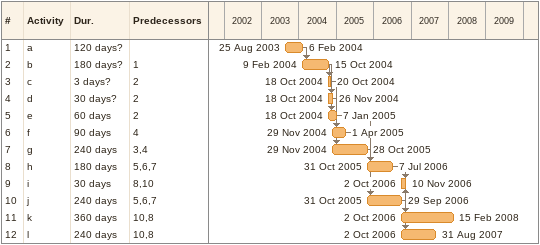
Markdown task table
| ID | Task | Duration | Start | Finish | Predecessors |
|---|---|---|---|---|---|
| 1 | a | 120d? | 2003-08-25 | 2004-02-06 |  |
| 2 | b | 180d? | 2004-02-09 | 2004-10-15 | 1 |
| 3 | c | 3d? | 2004-10-18 | 2004-10-20 | 2 |
| 4 | d | 30d? | 2004-10-18 | 2004-11-26 | 2 |
| 5 | e | 60d | 2004-10-18 | 2005-01-07 | 2 |
| 6 | f | 90d | 2004-11-29 | 2005-04-01 | 4 |
| 7 | g | 240d | 2004-11-29 | 2005-10-28 | 3, 4 |
| 8 | h | 180d | 2005-10-31 | 2006-07-07 | 5, 6, 7 |
| 9 | i | 30d | 2006-10-02 | 2006-11-10 | 8, 10 |
| 10 | j | 240d | 2005-10-31 | 2006-09-29 | 5, 6, 7 |
| 11 | k | 360d | 2006-10-02 | 2008-02-15 | 10, 8 |
| 12 | l | 240d | 2006-10-02 | 2007-08-31 | 10, 8 |
